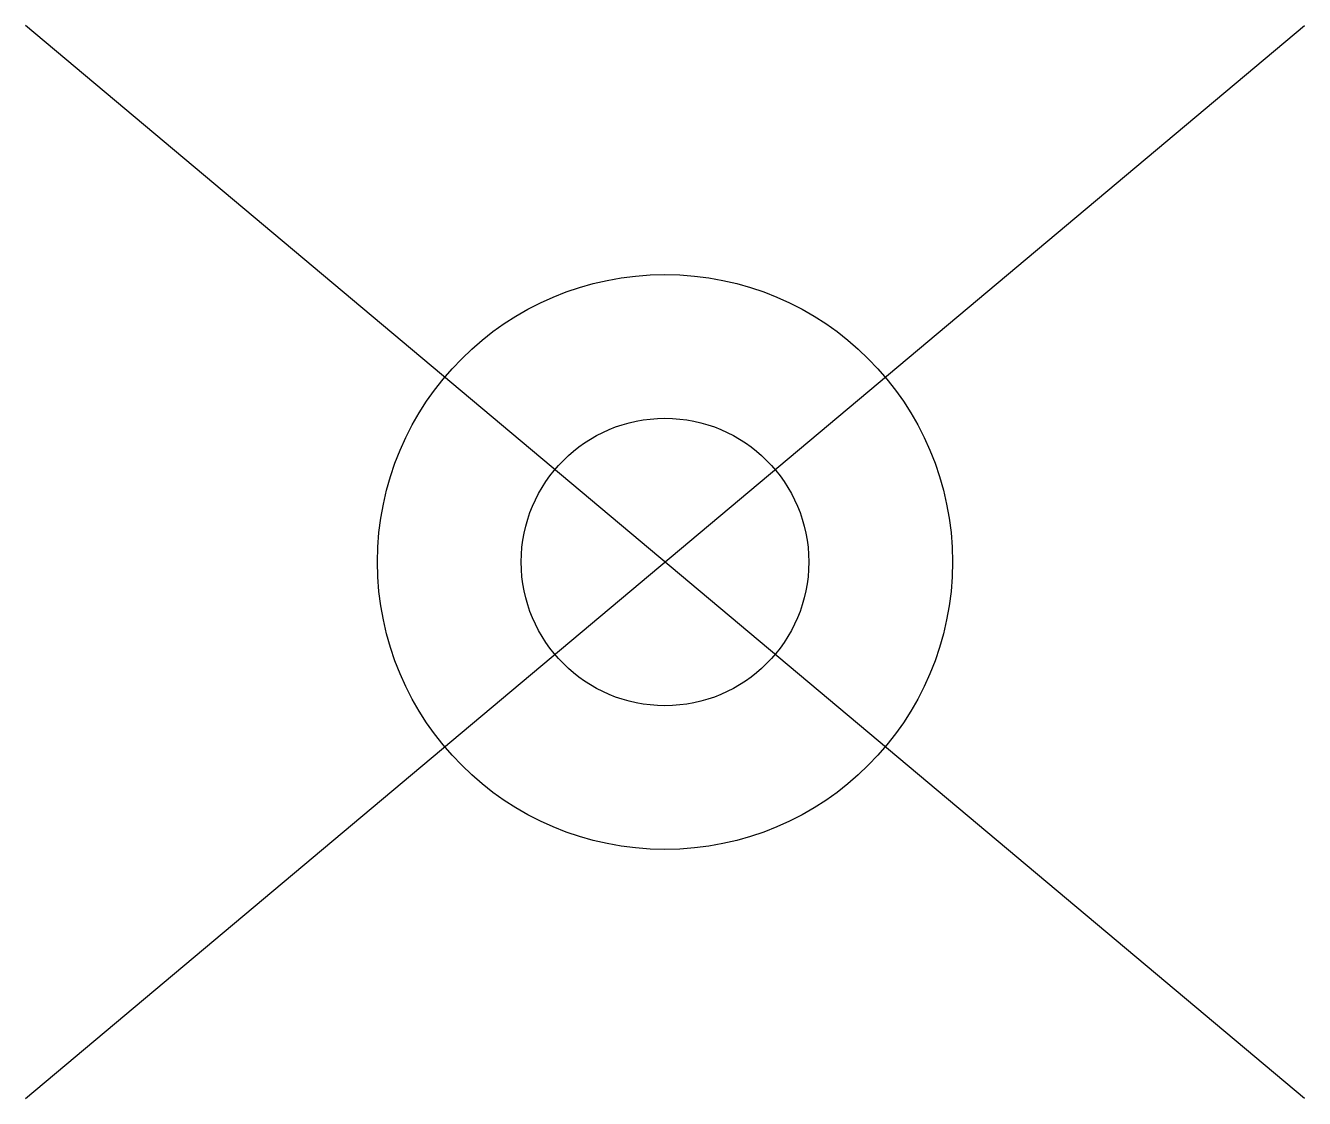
# Model space of a CAD drawing. Extents: x -2.09 to 2.09, y -1.75 to 1.75.
import ezdxf

# ---------------------------------------------------------------- set-up
doc = ezdxf.new("R2010")
doc.units = 0

msp = doc.modelspace()

# ---------------------------------------------------------------- linework, layer by layer
for p, q in [((-2.0851, -1.7496), (2.0851, 1.7496)), ((2.0851, -1.7496), (-2.0851, 1.7496))]:
    msp.add_line(p, q)
for radius in [0.9375, 0.4688]:
    msp.add_circle((0, 0), radius)

doc.saveas('drawing.dxf')
